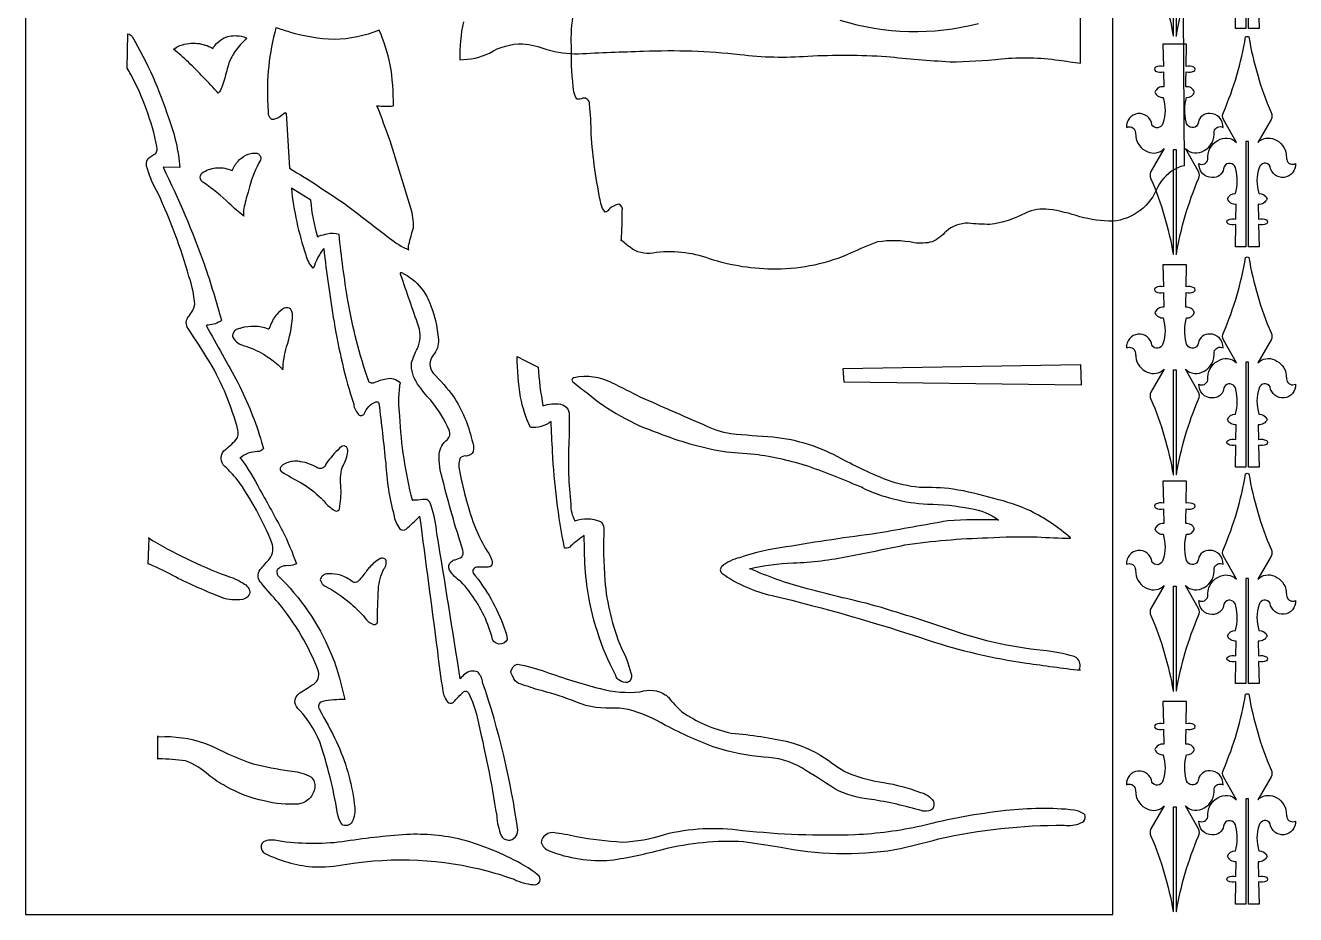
# Model space of a CAD drawing. Header units: millimetres. Extents: x -500 to 494, y -1000 to 962.
# Drawn here: x -500 to 481, y -1000 to -313 of the extents above; entities that cross this region are included whole.
import ezdxf

# ---------------------------------------------------------------- set-up
doc = ezdxf.new("R2010")
doc.units = ezdxf.units.MM
doc.layers.add('Image', color=70, linetype='Continuous')

msp = doc.modelspace()

# ---------------------------------------------------------------- linework, layer by layer
at = {"layer": 'Image'}
for points in [[(-500, -1000), (340, -1000), (340, 785), (-500, 785)], [(131.57, -578.3), (314.92, -575.08), (314.92, -575.08), (315.65, -591.21), (315.65, -591.21), (132.55, -588.91), (132.55, -588.91), (131.57, -578.3)]]:
    msp.add_lwpolyline(points, close=True, dxfattribs=at)
for points in [[(442.81, -234.4), (442.81, -315.63), (434.66, -315.63), (435, -298.5, -0.176895)], [(369.46, -263.05, -0.059291), (386.58, -321.31, 0.209547), (386.81, -321.55), (386.81, -240.41)], [(388.82, -240.41), (388.82, -321.55, 0.210658), (389.06, -321.31, -0.059291), (406.18, -263.05, 0.248044)], [(-161.72, -310.48, 0.054288), (-164.49, -339.82, 0.109153), (-141.43, -334.65, -0.141405), (-116.02, -327.4, -0.063616), (-97.14, -331.92, 0.06809), (-72.87, -335.16, -0.005072), (-22.51, -333.21, -0.037248), (51.97, -335.67, 0.051745), (104.42, -336.99, -0.029254), (165.17, -337.33, 0.00846), (214.27, -341.39, 0.025909), (253.94, -339.06, -0.059931), (298.29, -340.2, 0.002551), (315.07, -342.35), (315.07, -263.36, -0.014873)], [(394.07, -263.99), (395.07, -421.62, 0.055568), (390.08, -423.29, 0.162357), (374.71, -437.9, -0.284408), (340, -464.58, -0.059743), (314.49, -461.05, 0.045946), (290.64, -455.35, 0.135888), (272.5, -458.18, -0.092665), (244.89, -467.03, -0.017781), (228.28, -466.06, 0.182946), (211.13, -472.34, -0.115026), (200.4, -480.31, -0.107747), (186.62, -481.17, 0.089439), (158.17, -480.55, 0.018705), (137.82, -489, -0.10658), (80.14, -501.53, -0.080086), (28.42, -493.57, 0.125637), (-15.26, -489.11, -0.211791), (-32.96, -484.64, -0.013603), (-40.3, -478.81), (-39.6, -479.16, 0.018021), (-38.95, -456.71, 0.390679), (-41.64, -451.27, 0.14342), (-49.34, -455.36, -0.258815), (-52.12, -457.4, -0.138522), (-55.28, -451.48, -0.036862), (-62.95, -397.18, 0.01732), (-64.15, -373.98, 0.498327), (-69.45, -369.58, -0.196274), (-73.88, -370.2, -0.123013), (-76.29, -364.64, -0.042677), (-78.11, -332.25, -0.052923), (-77.04, -306.81, -0.00941)], [(129.16, -309.19, 0.137929), (236.17, -311.86, 0.07083)]]:
    msp.add_lwpolyline(points, format="xyb", dxfattribs=at)
msp.add_lwpolyline([(452.62, -298.5), (452.96, -315.63), (444.82, -315.63), (444.82, -234.4)], dxfattribs=at)
for points in [[(-380.72, -423.1), (-393.67, -422.73), (-393.67, -422.73, -0.028074), (-361.67, -498.24, -0.01373), (-348.52, -541.05), (-348.52, -541.05, -0.146018), (-358.86, -544.74, 0.048893), (-360.39, -545.11, -0.00511), (-335.72, -589.52, -0.045305), (-317.53, -635.05), (-316.03, -640.07, -0.218792), (-320.75, -642.45, 0.181583), (-334.04, -647.39), (-334.01, -647.35, -0.043119), (-318.85, -671.97, -0.009574), (-301.44, -703.73, -0.031997), (-290.66, -729.04), (-290.66, -729.04, -0.10031), (-296.55, -730.61, 0.221861), (-305.27, -733.4, 0.346661), (-304.91, -738.14, -0.10039), (-264.26, -797.55, -0.037901), (-257.36, -817.36, -0.014735), (-253.27, -833.91, 0.475206), (-253.27, -833.91, 0.047039), (-270.33, -835.33, 0.42372), (-273.4, -840.47, 0.046434), (-273.13, -841.19, -0.018071), (-259.73, -866.7, -0.079925), (-246.02, -914.1, -0.164553), (-247.13, -927.31, -0.434726), (-254.76, -930.87, -0.137074), (-258.48, -923.98, 0.035018), (-271.19, -870.64, 0.106778), (-288.25, -842.05, -0.168544), (-292, -835.89, -0.217358), (-288.1, -828.77, 0.00806), (-277.28, -821.99, 0.307657), (-273.57, -812.15, 0.079225), (-304.51, -759.17, -0.01215), (-317.65, -744.12, -0.384593), (-318.64, -733.4, 0.005366), (-311.15, -725.01, 0.233889), (-309.65, -712.78, 0.060631), (-336.39, -663.97, 0.028193), (-345.98, -653.83, -0.416483), (-346.68, -641.95, 0.026332), (-337.21, -633.21, 0.212564), (-335.84, -625.72, 0.06663), (-357.5, -573.44, 0.006603), (-374.36, -547.34, -0.310332), (-374.26, -538.21, 0.160774), (-369.18, -528.62, 0.060107), (-373.67, -507.12, 0.039116), (-397.52, -443.13, -0.060803), (-405.76, -424.09, -0.258806), (-405.23, -415.97, -0.03681), (-399.36, -412.21, 0.214474), (-398.38, -406.92, 0.073476), (-418.54, -351.26, 0.024877), (-421.43, -346.44), (-421.43, -346.44), (-420.93, -319.69, -0.1789), (-417.64, -321.81), (-417.64, -321.81, -0.05573), (-389.28, -385.23, -0.070658), (-380.72, -423.1)], [(-385.52, -331.69, -0.11031), (-377.38, -327.9, -0.079379), (-370.16, -326.97, -0.097812), (-358.28, -329.49, -0.027758), (-355.24, -331, -0.011991), (-353.58, -328.85, -0.110503), (-347.63, -323.57, -0.144985), (-336.83, -321.22, -0.115612), (-329.49, -322.96, -0.010349), (-328.89, -323.28, 0.067134), (-337.93, -333.25, 0.052862), (-342.82, -342.24, -0.014217), (-348.2, -360.86, -0.101494), (-351.08, -365.57, 0.013797), (-374.08, -341.66, 0.011615), (-385.52, -331.69)], [(-226.68, -316.96, -0.019155), (-226.68, -316.96), (-226.68, -316.96, -0.08955), (-261.52, -324.21, -0.065514), (-295.74, -318.49, -0.004245), (-306.48, -315.08), (-306.48, -315.08, 0.082218), (-312.69, -374.87, 0.001653), (-312.37, -382.15), (-312.37, -382.15, 0.224222), (-309.87, -385.66, 0.1827), (-303.43, -383.73, 0.011006), (-299.3, -380.52), (-298.64, -381.12), (-295.94, -423.64), (-296, -423.5, -0.015055), (-250.86, -452.86, -0.004027), (-218.73, -477.53, 0.072077), (-203.9, -486.56, -0.089929), (-203.8, -482.53, -0.015757), (-200.23, -469.55, 0.077417), (-202.26, -454.32), (-218.36, -402.36, 0.008832), (-228.41, -375.31, 0.047501), (-215.76, -375.47), (-215.76, -375.47, 0.042106), (-218.11, -343.62, 0.050731), (-226.68, -316.96)], [(444.82, -403.01), (442.81, -403.01), (442.81, -484.24), (434.66, -484.24), (435, -467.11, -0.176895), (428.97, -466.51, -0.599927), (429.04, -463.45, -0.183169), (435.08, -462.91), (435.31, -451.46, -0.340003), (428.51, -447.27, -0.331722), (434.78, -443.16, 0.13246), (434.96, -424.3, 0.600156), (426.89, -420.98, 0.133888), (425.57, -424.06, -0.382908), (416.73, -430.75, -0.435338), (406.48, -420.06, 0.502435), (413.34, -416.89, -0.304334), (421.03, -402.19, -0.35116), (435.63, -403.66), (425.4, -385.9, -0.248044), (425.45, -380.44, 0.059291), (442.57, -322.18, -0.319458), (445.05, -322.18, 0.059291), (462.17, -380.44, -0.248044), (462.22, -385.9), (451.99, -403.66, -0.318641), (465, -401.33, -0.277564), (473.95, -413.11, 0.02743), (474.27, -416.89, 0.483016), (481.13, -420.06, -0.969952), (461.43, -422.14, 0.704438), (453.09, -423.17, 0.166429), (452.83, -443.16, -0.331722), (459.11, -447.27, -0.340003), (452.31, -451.46), (452.53, -462.91, -0.179213), (458.65, -463.49, -0.599927), (458.58, -466.55, -0.180821), (452.62, -467.11), (452.96, -484.24), (444.82, -484.24)], [(386.81, -409.03), (388.82, -409.03), (388.82, -490.16, 0.210658), (389.06, -489.93, -0.059291), (406.18, -431.67, 0.248044), (406.23, -426.2), (396, -408.44, 0.35116), (410.6, -409.92, 0.304334), (418.28, -395.22, -0.502435), (425.14, -392.04, 0.435338), (414.9, -381.35, 0.382908), (406.05, -388.05, -0.133888), (404.73, -391.13, -0.600156), (396.66, -387.81, -0.13246), (396.84, -368.94, 0.331722), (403.12, -364.83, 0.340003), (396.32, -360.64), (396.41, -356.03), (396.54, -349.2, 0.183169), (402.59, -348.65, 0.599927), (402.66, -345.6, 0.176895), (396.63, -344.99), (396.97, -327.86), (378.67, -327.86), (379.01, -344.99, 0.180821), (373.05, -345.56, 0.599927), (372.98, -348.61, 0.179213), (379.09, -349.2), (379.32, -360.64, 0.340003), (372.52, -364.83, 0.259714), (375.52, -368.07, 0.122481), (378.79, -368.94, -0.166429), (378.54, -388.93, -0.704438), (370.2, -389.96, 0.969952), (350.49, -392.04, -0.483016), (357.35, -395.22, -0.02743), (357.68, -399, 0.277564), (366.63, -410.78, 0.318641), (379.64, -408.44), (369.41, -426.2, 0.248044), (369.46, -431.67, -0.059291), (386.58, -489.93, 0.209547), (386.81, -490.16)], [(-331.22, -460.53, -0.04135), (-342.49, -450.71, 0.033594), (-362.35, -434.6, -0.141244), (-364.32, -432.95, -0.302406), (-364.34, -428.19, -0.077514), (-363.38, -427.13, -0.11731), (-353.13, -423.39, -0.122284), (-341.77, -424.81, -0.002582), (-340.29, -425.38, -0.099901), (-335.37, -417.76, -0.032007), (-333.1, -415.72, -0.120997), (-325.88, -412.23, -0.057586), (-321.93, -411.85, -0.157052), (-319.5, -412.94, -0.168829), (-318.24, -415.18, -0.148849), (-318.5, -417.39, 0.06118), (-326.91, -438.01, 0.011682), (-327.91, -442.11, 0.031269), (-331.3, -454.76, 0.048179), (-331.47, -460.18)], [(-294.58, -438.98, 0.056034), (-283.42, -490.4, 0.128567), (-278.15, -500.52), (-277.16, -500.35, -0.093582), (-269.7, -486.17), (-269.53, -485.68, 0.015241), (-261.54, -542.33, 0.037685), (-246.39, -605.93, 0.161665), (-242.58, -613.83, 0.470314), (-238.21, -613.16, -0.211703), (-229.39, -603.95, -0.413966), (-226.93, -605.28, -0.00493), (-221.7, -651.43, 0.053934), (-215.31, -691.16, 0.136669), (-211.02, -701.76, 0.382745), (-205.95, -702.33, 0.014788), (-195.67, -692.62), (-195.52, -692.25, 0.000347), (-181.77, -796.4, 0.022141), (-177.48, -827.29, 0.1965), (-172.87, -836.5, 0.304959), (-169.27, -835.86, -0.019627), (-161.69, -828.03, -0.443297), (-157.77, -828.83, -0.060283), (-151.09, -847.56, -0.018569), (-135.97, -923.68, 0.077029), (-132.46, -938.96, 0.462602), (-122.89, -941.31, 0.265636), (-119.64, -934.8, 0.047081), (-146.79, -820.64, 0.174751), (-150.75, -812.55, 0.272469), (-160.54, -814.23, 0.039776), (-164.15, -817.99, -0.234488), (-164.15, -817.99, 0.002286), (-182.09, -705.73, 0.060689), (-186.61, -684.36, 0.236492), (-189.87, -679.43, 0.053409), (-196.84, -679.95, -0.053604), (-201.12, -679.95), (-201.06, -679.95, -0.049795), (-210.76, -615.14, -0.059725), (-210.86, -591.95, -0.021568), (-210.38, -589.6, 0.277641), (-221.35, -586.42, 0.058368), (-230.73, -589.39, -0.43125), (-235.07, -587.62), (-235.08, -587.61, -0.0373), (-250.97, -525.75, -0.013539), (-257.69, -474.7, 0.123394), (-266.88, -474.48, 0.007792), (-273.34, -476.06), (-274.04, -476.72, -0.057221), (-279.4, -448.38, -2.588448), (-279.4, -448.38), (-294.58, -438.98, -0.11587)], [(386.81, -579.32), (388.82, -579.32), (388.82, -660.46, 0.210658), (389.06, -660.22, -0.059291), (406.18, -601.96, 0.248044), (406.23, -596.5), (396, -578.74, 0.35116), (410.6, -580.21, 0.304334), (418.28, -565.51, -0.502435), (425.14, -562.34, 0.435338), (414.9, -551.65, 0.382908), (406.05, -558.34, -0.133888), (404.73, -561.42, -0.600156), (396.66, -558.1, -0.13246), (396.84, -539.23, 0.331722), (403.12, -535.13, 0.340003), (396.32, -530.94), (396.41, -526.32), (396.54, -519.49, 0.183169), (402.59, -518.95, 0.599927), (402.66, -515.89, 0.176895), (396.63, -515.28), (396.97, -498.16), (378.67, -498.16), (379.01, -515.28, 0.180821), (373.05, -515.85, 0.599927), (372.98, -518.9, 0.179213), (379.09, -519.49), (379.32, -530.94, 0.340003), (372.52, -535.13, 0.259714), (375.52, -538.37, 0.122481), (378.79, -539.23, -0.166429), (378.54, -559.23, -0.704438), (370.2, -560.26, 0.969952), (350.49, -562.34, -0.483016), (357.35, -565.51, -0.02743), (357.68, -569.29, 0.277564), (366.63, -581.07, 0.318641), (379.64, -578.74), (369.41, -596.5, 0.248044), (369.46, -601.96, -0.059291), (386.58, -660.22, 0.209547), (386.81, -660.46)], [(444.82, -573.31), (442.81, -573.31), (442.81, -654.54), (434.66, -654.54), (435, -637.41, -0.176895), (428.97, -636.8, -0.599927), (429.04, -633.75, -0.183169), (435.08, -633.2), (435.31, -621.76, -0.340003), (428.51, -617.56, -0.331722), (434.78, -613.46, 0.13246), (434.96, -594.59, 0.600156), (426.89, -591.27, 0.133888), (425.57, -594.35, -0.382908), (416.73, -601.04, -0.435338), (406.48, -590.36, 0.502435), (413.34, -587.18, -0.304334), (421.03, -572.48, -0.35116), (435.63, -573.96), (425.4, -556.19, -0.248044), (425.45, -550.73, 0.059291), (442.57, -492.47, -0.319458), (445.05, -492.47, 0.059291), (462.17, -550.73, -0.248044), (462.22, -556.19), (451.99, -573.96, -0.318641), (465, -571.62, -0.277564), (473.95, -583.4, 0.02743), (474.27, -587.18, 0.483016), (481.13, -590.36, -0.969952), (461.43, -592.44, 0.704438), (453.09, -593.47, 0.166429), (452.83, -613.46, -0.331722), (459.11, -617.56, -0.340003), (452.31, -621.76), (452.53, -633.2, -0.179213), (458.65, -633.79, -0.599927), (458.58, -636.84, -0.180821), (452.62, -637.41), (452.96, -654.54), (444.82, -654.54)], [(-210.21, -505.34, -0.736887), (-209.48, -504.2, -0.113299), (-194.22, -516.24, -0.076976), (-187.96, -527.04, -0.082261), (-180.96, -555.96, -0.202571), (-185.07, -567.95, 0.354664), (-184.98, -581.89, -0.034192), (-169.29, -599.91, -0.086203), (-155.16, -633.47, -0.148514), (-154.06, -642.66, -0.223889), (-159.27, -645.86, 0.254695), (-164.46, -647.73, 0.127672), (-164.48, -658.48, 0.040882), (-152.37, -701.69, 0.026449), (-143.35, -719.29, -0.151575), (-139.37, -728.85, -0.344505), (-142.48, -731.71, 0.021344), (-151.37, -731.81, 0.321427), (-154.31, -734.05, 0.192662), (-154.12, -736.22, -0.085103), (-130.14, -778.48, -0.090431), (-127.91, -787.49, -0.320329), (-134.24, -791.04, -0.245882), (-138.9, -788.06, 0.018883), (-142.81, -775.98, 0.095724), (-163.71, -742.79, -0.084267), (-172.42, -734.06, -0.346712), (-170.86, -727.23, -0.125084), (-167.94, -725.91, 0.052171), (-162.99, -723.82, 0.202133), (-161.98, -718.64, -0.02117), (-177.71, -663.64, -0.092491), (-180.36, -644.36, -0.203957), (-174.06, -633.09, 0.291379), (-172.41, -626.28, 0.062759), (-186.85, -602.84, -0.029681), (-197.06, -590.24, -0.177341), (-201.72, -573.74, -0.054222), (-197.23, -562.91, 0.184193), (-196.27, -545.68, -0.000464), (-209.95, -506.2), (-210.21, -505.34)], [(-312.34, -547.77, 0.161171), (-333.62, -547.11, 0.008004), (-334.65, -547.44, 0.140396), (-337.78, -548.73, 0.138824), (-339.59, -551.19, 0.13885), (-339.83, -554.1, 0.11801), (-335.84, -558.54, 0.083603), (-331.72, -560.45, -0.062568), (-316.01, -567.26, -0.045819), (-306.16, -574.35, -0.040185), (-301.08, -579.23, -0.058536), (-298.29, -561.41, 0.064075), (-293.72, -539.2, 0.184181), (-294.86, -532.74, 0.016805), (-295.21, -532.2, 0.262443), (-300.08, -531.76, 0.084413), (-305.91, -536.48, 0.053559), (-308.54, -540.21, 0.023531), (-311.99, -547.94, 0.019773)], [(-109.9, -623.88, -0.062547), (-117.53, -600.32, -0.039225), (-120.12, -568.96, 0.024021), (-104, -577.11, 0.027361), (-100.19, -607.1), (-100.19, -607.1, -0.133032), (-86.54, -605.89, -0.200256), (-81.16, -609.45, -0.109242), (-79.95, -612.53, -0.01424), (-80.3, -637.12, 0.038306), (-78.72, -682.98, 0.130929), (-75.58, -695.92), (-75.58, -695.92, -0.188583), (-55.76, -696.43, -0.222318), (-53.1, -701.38, 0.032185), (-52.39, -742.02, 0.077978), (-39.83, -793.67, -0.060723), (-32.46, -813.18, -0.365544), (-33.51, -819.87, -0.06716), (-34.8, -820.72, -0.169652), (-40.96, -819.26, -0.241133), (-43.98, -815.24, -0.088446), (-66.29, -745.66, -0.030422), (-68.15, -718.83, -0.003523), (-68.3, -707.33, 0.041595), (-78.59, -715.13, -0.313616), (-83.55, -716.94), (-83.55, -716.94, -0.03557), (-92.82, -642.37, -0.001734), (-93.95, -619.16), (-93.95, -619.16, -0.180799), (-109.9, -623.88, -0.560559)], [(313.94, -810.63, 0.351008), (312.1, -801.91, 0.07427), (310.09, -800.7, 0.048796), (286.07, -796.11, -0.061858), (211.82, -779.08, 0.01323), (149.38, -759.55, -0.007134), (101.24, -747.66, -0.039112), (59.99, -732.96), (59.25, -732.96, -0.047815), (93.06, -728.35, 0.045395), (136.18, -723.09, 0.005635), (179.23, -714.56, -0.031075), (243.27, -709.02, -0.020661), (281.43, -708.26, 0.019183), (307.32, -709.22), (307.32, -708.99, 0.05825), (276.49, -688.26, 0.045746), (248.13, -678.68, 0.03141), (216.56, -671.42, 0.034927), (190.57, -670.14, -0.060881), (165.82, -664.52, -0.02823), (130.52, -648.06, 0.104154), (77.58, -631.38, -0.009025), (44.98, -628.74, -0.069839), (24.02, -621.87, -0.001508), (-24.56, -600.54, 0.00244), (-46.92, -589.26, 0.167609), (-76.1, -585.38, 0.462521), (-77.84, -587.3, 0.164699), (-77.35, -588.27, 0.023507), (-66.14, -597.14, 0.092922), (-11.33, -627.91, 0.051953), (38.56, -642.22, 0.009984), (63.36, -644.41, -0.047427), (104.83, -653.77, -0.017955), (146.76, -670.27), (145.76, -670.01, 0.098528), (196.75, -683.02, -0.049134), (230.02, -686.43, -0.13206), (251.67, -695.39), (251.67, -695.16, 0.019569), (212.54, -695.85, -0.00288), (158.58, -705.49, 0.009289), (87.57, -716.08, 0.050767), (51.61, -724.38, 0.125023), (37.97, -731.21, 0.477807), (38.03, -736.39, 0.100771), (76.73, -753.57, -0.022395), (197.23, -788.03, 0.042456), (273.2, -805.79, 0.004421), (314.92, -811.32, -0.487383)], [(-251.64, -639.34, 0.21657), (-253.88, -638.1, 0.172907), (-255.9, -638.62, 0.061475), (-266.27, -649.93, 0.014938), (-268.31, -652.98, -0.173953), (-270.24, -655.07, -0.226398), (-274.15, -655.21, 0.101422), (-287.47, -650.21, -0.007617), (-288.41, -650.07, 0.135875), (-298.12, -651.19, 0.064441), (-302.04, -653.4, 0.184407), (-303.18, -655.12, 0.246672), (-302.46, -657.68, 0.027806), (-302.22, -657.92, 0.020094), (-287.02, -666.49, -0.052693), (-271.5, -678.5, -0.006962), (-269.68, -680.29, 0.091939), (-262.39, -687.19, 0.012816), (-261.15, -687.95, 0.28539), (-258.36, -687.89, 0.184741), (-257.35, -686.55, 0.051226), (-256.24, -670.38, -0.10132), (-255.3, -654.67, 0.083545), (-251.15, -643.67, 0.207876)], [(386.81, -746.41), (388.82, -746.41), (388.82, -827.54, 0.210658), (389.06, -827.31, -0.059291), (406.18, -769.05, 0.248044), (406.23, -763.58), (396, -745.82, 0.35116), (410.6, -747.3, 0.304334), (418.28, -732.6, -0.502435), (425.14, -729.42, 0.435338), (414.9, -718.73, 0.382908), (406.05, -725.43, -0.133888), (404.73, -728.51, -0.600156), (396.66, -725.19, -0.13246), (396.84, -706.32, 0.331722), (403.12, -702.21, 0.340003), (396.32, -698.02), (396.41, -693.41), (396.54, -686.58, 0.183169), (402.59, -686.03, 0.599927), (402.66, -682.98, 0.176895), (396.63, -682.37), (396.97, -665.24), (378.67, -665.24), (379.01, -682.37, 0.180821), (373.05, -682.94, 0.599927), (372.98, -685.99, 0.179213), (379.09, -686.58), (379.32, -698.02, 0.340003), (372.52, -702.21, 0.259714), (375.52, -705.45, 0.122481), (378.79, -706.32, -0.166429), (378.54, -726.31, -0.704438), (370.2, -727.34, 0.969952), (350.49, -729.42, -0.483016), (357.35, -732.6, -0.02743), (357.68, -736.38, 0.277564), (366.63, -748.16, 0.318641), (379.64, -745.82), (369.41, -763.58, 0.248044), (369.46, -769.05, -0.059291), (386.58, -827.31, 0.209547), (386.81, -827.54)], [(444.82, -740.39), (442.81, -740.39), (442.81, -821.62), (434.66, -821.62), (435, -804.49, -0.176895), (428.97, -803.89, -0.599927), (429.04, -800.83, -0.183169), (435.08, -800.29), (435.31, -788.84, -0.340003), (428.51, -784.65, -0.331722), (434.78, -780.54, 0.13246), (434.96, -761.68, 0.600156), (426.89, -758.36, 0.133888), (425.57, -761.44, -0.382908), (416.73, -768.13, -0.435338), (406.48, -757.44, 0.502435), (413.34, -754.27, -0.304334), (421.03, -739.57, -0.35116), (435.63, -741.04), (425.4, -723.28, -0.248044), (425.45, -717.82, 0.059291), (442.57, -659.56, -0.319458), (445.05, -659.56, 0.059291), (462.17, -717.82, -0.248044), (462.22, -723.28), (451.99, -741.04, -0.318641), (465, -738.71, -0.277564), (473.95, -750.49, 0.02743), (474.27, -754.27, 0.483016), (481.13, -757.44, -0.969952), (461.43, -759.52, 0.704438), (453.09, -760.55, 0.166429), (452.83, -780.54, -0.331722), (459.11, -784.65, -0.340003), (452.31, -788.84), (452.53, -800.29, -0.179213), (458.65, -800.87, -0.599927), (458.58, -803.93, -0.180821), (452.62, -804.49), (452.96, -821.62), (444.82, -821.62)], [(-404.9, -709.12, 0.047539), (-344.95, -738.25, -0.073118), (-331.84, -744.09, -0.131909), (-328.06, -747.25, -0.121507), (-326.53, -751.17, -0.180652), (-329.03, -755.14, -0.126328), (-332.43, -756.55, -0.133835), (-348.31, -755.14), (-348.48, -755.08, -0.019786), (-384.07, -739.26, 0.026181), (-404.18, -729.42, 0.038866), (-405.42, -729), (-405.24, -729.17), (-404.38, -709.28)], [(-242.84, -742.48, -0.240665), (-246.04, -743.52, -0.126581), (-247.68, -742.81, 0.101879), (-256.54, -737.99, 0.087317), (-265.44, -736.92, 0.164796), (-269.36, -737.64, 0.142336), (-271.6, -739.88, 0.082429), (-272.19, -741.53, 0.155284), (-270.01, -745.27, 0.058842), (-268.55, -746.3, -0.05172), (-249.94, -758.77, -0.036425), (-238.89, -769.4, 0.114967), (-233.76, -774.63, 0.03466), (-231.7, -775.75, 0.274108), (-229.04, -775.57, 0.200305), (-228.06, -774.1, -0.009788), (-227.35, -748.75, -0.094537), (-223.09, -733.02, 0.147528), (-221.35, -729.28, 0.121909), (-221.69, -725.92, 0.230345), (-225.03, -724.79, 0.062677), (-226, -725.04, 0.073564), (-234.04, -731.63, 0.023984), (-236.15, -734.17, -0.044266)], [(201.02, -918.23, -0.202801), (194.08, -920.13, -0.017711), (192.62, -919.9), (192.62, -919.9, 0.033539), (153.27, -911.02, -0.094653), (125.23, -903, 0.009283), (99.67, -886.7, 0.123708), (70.48, -878.36, -0.055067), (33.75, -871.26, -0.036358), (-5.43, -853.84, 0.069249), (-34.45, -841.54, 0.058493), (-47.75, -840.65, -0.11476), (-78, -834.5, 0.031859), (-104, -826.5, 0.004453), (-119, -821.5, -0.209572), (-123.23, -816.42, -0.13254), (-124.91, -812.35, -0.290749), (-120, -806.5, -0.037648), (-98, -812.5, 0.022137), (-56, -825.5, 0.092092), (-25.01, -827.91, -0.227804), (-5.79, -830.23, -0.036149), (-3.33, -832.06, 0.045872), (7.07, -843.34, 0.102598), (45.29, -859.81, -0.032266), (90.48, -866.8, -0.080974), (120.74, -881.16, 0.062752), (137.5, -891.68, 0.040662), (162.96, -898.04, -0.050742), (191.29, -905.63, -0.176881), (201.52, -912.33, -0.191904)], [(444.82, -910.69), (442.81, -910.69), (442.81, -991.92), (434.66, -991.92), (435, -974.79, -0.176895), (428.97, -974.18, -0.599927), (429.04, -971.13, -0.183169), (435.08, -970.58), (435.31, -959.14, -0.340003), (428.51, -954.94, -0.331722), (434.78, -950.84, 0.13246), (434.96, -931.97, 0.600156), (426.89, -928.65, 0.133888), (425.57, -931.73, -0.382908), (416.73, -938.42, -0.435338), (406.48, -927.73, 0.502435), (413.34, -924.56, -0.304334), (421.03, -909.86, -0.35116), (435.63, -911.34), (425.4, -893.57, -0.248044), (425.45, -888.11, 0.059291), (442.57, -829.85, -0.319458), (445.05, -829.85, 0.059291), (462.17, -888.11, -0.248044), (462.22, -893.57), (451.99, -911.34, -0.318641), (465, -909, -0.277564), (473.95, -920.78, 0.02743), (474.27, -924.56, 0.483016), (481.13, -927.73, -0.969952), (461.43, -929.81, 0.704438), (453.09, -930.84, 0.166429), (452.83, -950.84, -0.331722), (459.11, -954.94, -0.340003), (452.31, -959.14), (452.53, -970.58, -0.179213), (458.65, -971.17, -0.599927), (458.58, -974.22, -0.180821), (452.62, -974.79), (452.96, -991.92), (444.82, -991.92)], [(386.81, -916.7), (388.82, -916.7), (388.82, -997.84, 0.210658), (389.06, -997.6, -0.059291), (406.18, -939.34, 0.248044), (406.23, -933.88), (396, -916.12, 0.35116), (410.6, -917.59, 0.304334), (418.28, -902.89, -0.502435), (425.14, -899.72, 0.435338), (414.9, -889.03, 0.382908), (406.05, -895.72, -0.133888), (404.73, -898.8, -0.600156), (396.66, -895.48, -0.13246), (396.84, -876.61, 0.331722), (403.12, -872.51, 0.340003), (396.32, -868.32), (396.41, -863.7), (396.54, -856.87, 0.183169), (402.59, -856.33, 0.599927), (402.66, -853.27, 0.176895), (396.63, -852.66), (396.97, -835.53), (378.67, -835.53), (379.01, -852.66, 0.180821), (373.05, -853.23, 0.599927), (372.98, -856.28, 0.179213), (379.09, -856.87), (379.32, -868.32, 0.340003), (372.52, -872.51, 0.259714), (375.52, -875.75, 0.122481), (378.79, -876.61, -0.166429), (378.54, -896.61, -0.704438), (370.2, -897.64, 0.969952), (350.49, -899.72, -0.483016), (357.35, -902.89, -0.02743), (357.68, -906.67, 0.277564), (366.63, -918.45, 0.318641), (379.64, -916.12), (369.41, -933.88, 0.248044), (369.46, -939.34, -0.059291), (386.58, -997.6, 0.209547), (386.81, -997.83)], [(-396.92, -862.64, -0.100173), (-361.56, -867.63, -0.022555), (-354.18, -870.61, 0.037577), (-324.02, -883.53, 0.02209), (-295.97, -889.07, -0.081709), (-280.94, -892.71, -0.161979), (-277.24, -896.49, -0.13684), (-276.46, -900.62, -0.176992), (-279.9, -909.6, -0.163948), (-288.58, -914.56), (-288.98, -914.64, -0.0763), (-315.66, -912.26, -0.072636), (-345.41, -900.87, -0.036354), (-358.37, -892.32, 0.105106), (-376.36, -881.33, 0.040255), (-396.8, -879.76), (-397.96, -879.76), (-397.79, -879.59), (-397.79, -861.99, 0.118601)], [(310.25, -919.28), (310.25, -919.28, 0.054403), (257.35, -919.73, 0.03682), (192.04, -931.63, -0.043491), (140.89, -938.4, -0.035285), (53.8, -935.19, 0.095645), (-6.66, -938.36, -0.07295), (-39.08, -944.2, -0.029618), (-74.41, -940.02, 0.031808), (-92.34, -936.72, 0.244064), (-99.83, -940.06, 0.149544), (-101.55, -944.39, 0.225144), (-95.49, -950.81, 0.106153), (-48.18, -958.05, 0.027527), (-7.16, -949.48, -0.075163), (54.71, -943.57, -0.010218), (82.05, -947.74, 0.089757), (171.69, -949.83, 0.009743), (205.41, -941.55, -0.056348), (302.36, -930.97, 0.150371), (315.15, -929.21, 0.309917), (318.7, -925.22, 0.129536), (318.39, -922.95, 0.130762)], [(-317.21, -944.92, 0.3317), (-316.23, -951.81, 0.067772), (-314.86, -952.86, 0.083495), (-278.68, -963.21, 0.046657), (-251.61, -961.16, -0.107154), (-142.57, -966.48, -0.020671), (-122.55, -972.75, 0.094765), (-107.88, -976.88, 0.268461), (-103.5, -975.57, 0.367507), (-103.22, -970.35, 0.067466), (-117.01, -960.8, 0.056339), (-162.62, -942.17, 0.068116), (-205.6, -938.12, 0.021746), (-255.25, -943.83, -0.06605), (-304.81, -943.16, 0.159821), (-314.8, -943.27, 0.147213)]]:
    msp.add_lwpolyline(points, format="xyb", close=True, dxfattribs=at)

doc.saveas('drawing.dxf')
